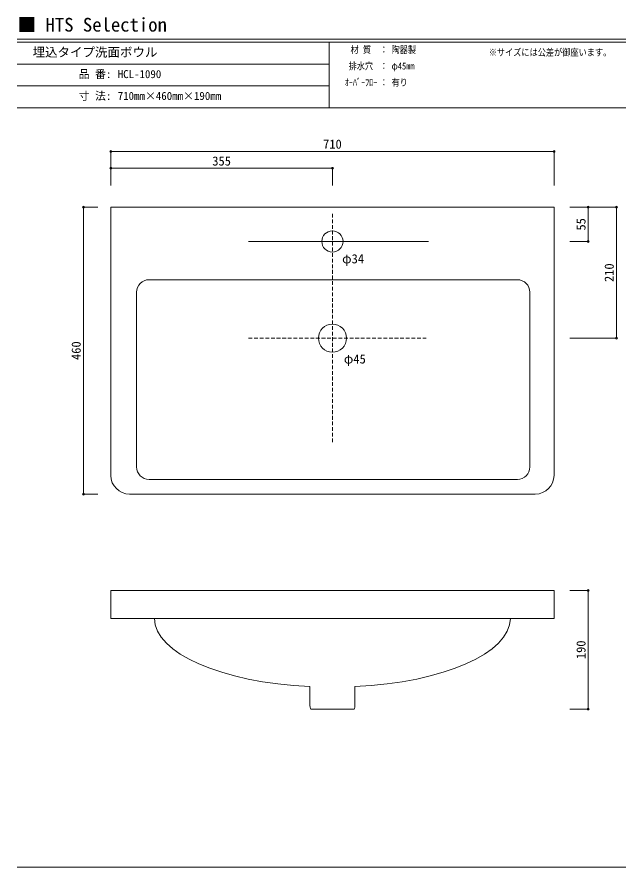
# Model space of a CAD drawing. Units: millimetres, scale not verified. Extents: x -1002 to 1002, y -687 to 676.
# Drawn here: x -1002 to -38, y -687 to 676 of the extents above; entities that cross this region are included whole.
import ezdxf
from ezdxf.enums import TextEntityAlignment as Align

# ---------------------------------------------------------------- set-up
doc = ezdxf.new("R2010")
doc.units = ezdxf.units.MM
doc.header["$LTSCALE"] = 5
doc.header["$PDMODE"] = 32
doc.header["$PDSIZE"] = 3
doc.linetypes.add('DASHED1', pattern=[1.8, 1.2, -0.6])
doc.layers.add('F-0', color=7, linetype='Continuous', lineweight=15)
doc.styles.add('ＭＳ ゴシック', font='')
doc.styles.get('ＭＳ ゴシック').set_extended_font_data('MS Gothic')

msp = doc.modelspace()

# ---------------------------------------------------------------- linework, layer by layer
at = {"layer": 'F-0'}
for p, q in [((1002.034, 640.036), (-1002.086, 640.036)), ((1002.034, 635.036), (-1002.086, 635.036)), ((-502.086, 635.036), (-502.086, 530.036)), ((-502.086, 600.036), (-1002.086, 600.036)), ((-502.086, 565.036), (-1002.086, 565.036)), ((1002.034, 530.036), (-1002.086, 530.036)), ((-496.732, 434.078), (-496.732, 433.001)), ((-851.732, 370.726), (-141.732, 370.726)), ((-851.732, -59.274), (-851.732, 370.726)), ((-141.732, -59.274), (-141.732, 370.726)), ((-631.119, 315.726), (-342.701, 315.726)), ((-200.421, 254.398), (-790.421, 254.398)), ((-810.421, -45.602), (-810.421, 234.398)), ((-180.421, -45.602), (-180.421, 234.398)), ((-790.421, -65.602), (-200.421, -65.602)), ((-171.732, -89.274), (-821.732, -89.274)), ((-851.732, -243.806), (-141.732, -243.806)), ((-851.732, -243.806), (-851.732, -288.806)), ((-141.732, -243.806), (-141.732, -288.806)), ((-851.732, -288.806), (-141.732, -288.806)), ((-532.732, -428.806), (-532.732, -397.935)), ((-460.732, -428.806), (-460.732, -397.935)), ((-522.732, -433.806), (-531.392, -433.806)), ((-462.072, -433.806), (-522.732, -433.806)), ((-1002.086, -687.064), (1002.034, -687.064))]:
    msp.add_line(p, q, dxfattribs=at)
at = {"layer": 'F-0', "color": 4, "lineweight": 9}
for p, q in [((-851.732, 460.046), (-141.732, 460.046)), ((-851.732, 460.046), (-851.732, 405.627)), ((-141.732, 460.046), (-141.732, 405.627)), ((-851.732, 433.001), (-496.732, 433.001)), ((-851.732, 433.001), (-851.732, 405.627)), ((-496.732, 433.001), (-496.732, 405.627)), ((-895.633, 370.726), (-895.633, -89.274)), ((-895.633, 370.726), (-872.821, 370.726)), ((-86.85, 370.726), (-116.18, 370.726)), ((-41.679, 370.726), (-116.18, 370.726)), ((-86.85, 370.726), (-86.85, 315.726)), ((-41.679, 370.726), (-41.679, 160.726)), ((-86.85, 315.726), (-116.18, 315.726)), ((-41.679, 160.726), (-116.18, 160.726)), ((-895.633, -89.274), (-872.821, -89.274)), ((-86.85, -243.806), (-116.18, -243.806)), ((-86.85, -243.806), (-86.85, -433.806)), ((-86.85, -433.806), (-116.18, -433.806))]:
    msp.add_line(p, q, dxfattribs=at)
at = {"layer": 'F-0', "color": 4, "linetype": 'DASHED1', "lineweight": 9}
for p, q in [((-496.732, 360.049), (-496.732, -7.981)), ((-631.119, 160.726), (-346.696, 160.726))]:
    msp.add_line(p, q, dxfattribs=at)
at = {"layer": 'F-0'}
for centre, radius in [((-496.732, 315.726), 17), ((-496.732, 160.726), 22.5)]:
    msp.add_circle(centre, radius, dxfattribs=at)
for centre, radius, start, end in [((-790.421, 234.398), 20, 90, 180), ((-200.421, 234.398), 20, 0, 90), ((-790.421, -45.602), 20, 180, 270), ((-200.421, -45.602), 20, 270, 0), ((-821.732, -59.274), 30, 180, 270), ((-171.732, -59.274), 30, 270, 0), ((-522.732, -428.806), 10, 180, 210), ((-470.732, -428.806), 10, 330, 0)]:
    msp.add_arc(centre, radius, start, end, dxfattribs=at)
for start_param, end_param in [(3.14159265, 4.58573485), (4.83904311, 6.28318531)]:
    msp.add_ellipse((-496.732, -288.806), major_axis=(285, 0), ratio=0.386, start_param=start_param, end_param=end_param, dxfattribs=at)
at = {"layer": 'F-0', "color": 6}
for p in [(-851.732, 460.046), (-141.732, 460.046), (-851.732, 433.001), (-496.732, 433.001), (-895.633, 370.726), (-86.85, 370.726), (-41.679, 370.726), (-86.85, 315.726), (-41.679, 160.726), (-895.633, -89.274), (-86.85, -243.806), (-86.85, -433.806)]:
    msp.add_point(p, dxfattribs=at)

# ---------------------------------------------------------------- texts
at = {"layer": 'F-0', "style": 'ＭＳ ゴシック'}
for s, height, p in [('■ HTS Selection', 21.99, (-1001.367, 645.583)), ('埋込タイプ洗面ボウル', 14.66, (-977.086, 607.536)), ('品 番:', 12.83, (-903.336, 573.786)), ('HCL-1090', 12.83, (-840.774, 573.786)), ('寸 法:', 12.83, (-903.336, 538.786)), ('710mm×460mm×190mm', 12.83, (-840.774, 538.786)), ('710', 14.66, (-511.732, 460.046)), ('355', 14.66, (-689.232, 433.001)), ('φ34', 14.66, (-481.221, 276.244)), ('φ45', 14.66, (-478.38, 115.696))]:
    msp.add_text(s, height=height, dxfattribs=at).set_placement(p, align=Align.BOTTOM_LEFT)
at = {"layer": 'F-0', "style": 'ＭＳ ゴシック', "width": 0.85}
for s, p in [('材 質', (-467.711, 614.411)), ('：', (-420.836, 614.411)), ('陶器製', (-402.086, 614.411)), ('※サイズには公差が御座います。', (-246.359, 610.036)), ('排水穴', (-470.836, 588.161)), ('：', (-420.836, 588.161)), ('φ45mm', (-402.086, 588.161)), ('ｵｰﾊﾞｰﾌﾛｰ', (-477.086, 561.911)), ('：', (-420.836, 561.911)), ('有り', (-402.086, 561.911))]:
    msp.add_text(s, height=11, dxfattribs=at).set_placement(p, align=Align.BOTTOM_LEFT)
at = {"layer": 'F-0', "style": 'ＭＳ ゴシック'}
for s, p in [('55', (-86.85, 333.226)), ('210', (-41.679, 250.726)), ('460', (-895.633, 125.726)), ('190', (-86.85, -353.806))]:
    msp.add_text(s, height=14.66, rotation=90, dxfattribs=at).set_placement(p, align=Align.BOTTOM_LEFT)

doc.saveas('drawing.dxf')
